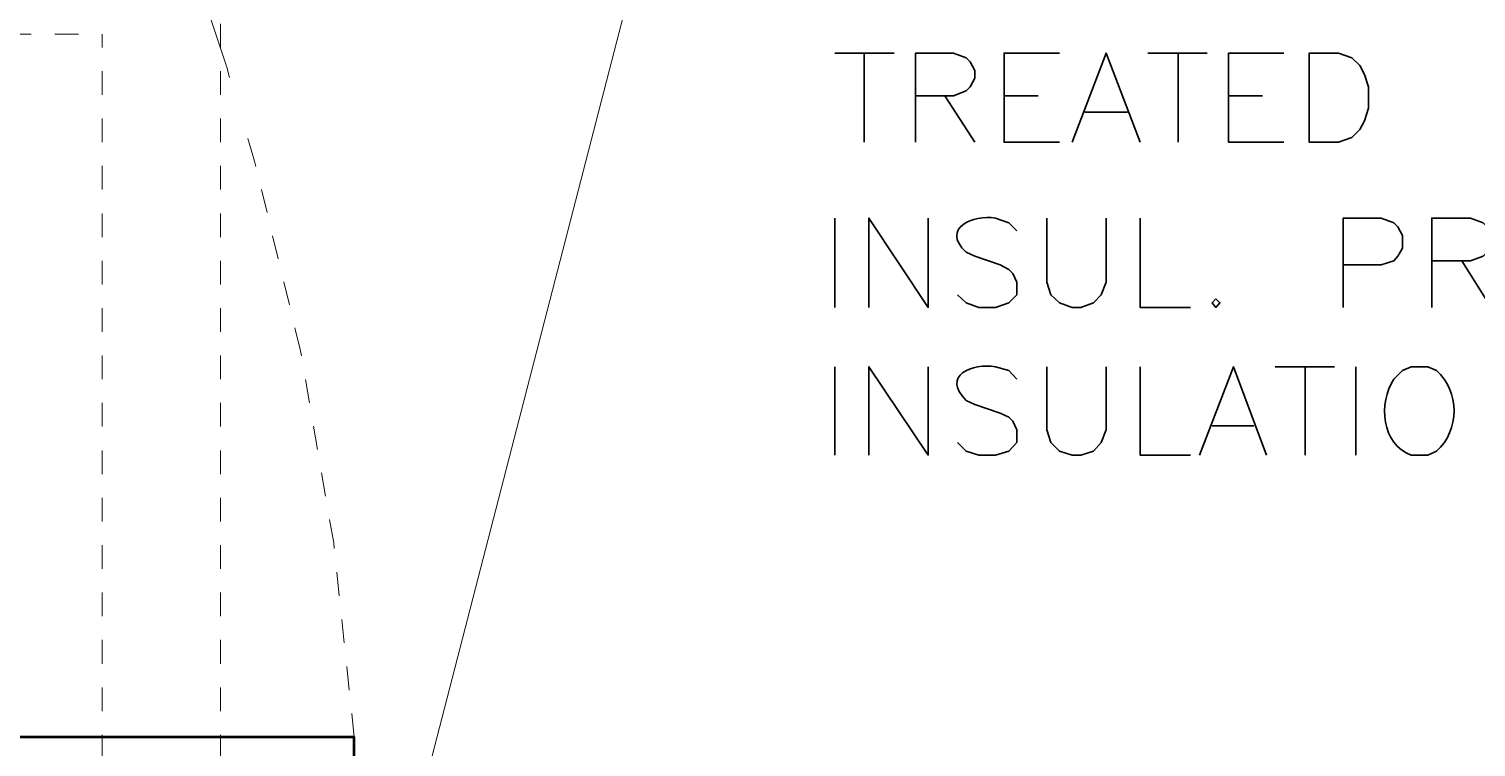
# Model space of a CAD drawing. Header units: inches. Extents: x 5 to 516, y -193 to 129.
# Drawn here: x 170.19 to 176.29, y -41.95 to -38.92 of the extents above; entities that cross this region are included whole.
import ezdxf

# ---------------------------------------------------------------- set-up
doc = ezdxf.new("R2010")
doc.units = ezdxf.units.IN
doc.header["$MEASUREMENT"] = 0
doc.linetypes.add('PDF_IMPORT', pattern=[1, 0.8, -0.2])
doc.layers.add('PDF3_Geometry', color=7, linetype='Continuous')

msp = doc.modelspace()

# ---------------------------------------------------------------- linework, layer by layer
at = {"layer": 'PDF3_Geometry', "linetype": 'PDF_IMPORT', "lineweight": 15, "ltscale": 0.0625}
for points in [[(170.9976653, -43.7993798), (170.9976653, -33.9433456)], [(162.4982102, -38.9430221), (170.497705, -38.9430221)]]:
    msp.add_lwpolyline(points, dxfattribs=at)
at = {"layer": 'PDF3_Geometry', "lineweight": 15}
for points in [[(171.7142942, -42.6694474), (172.960881, -37.8397569), (173.3375234, -37.8397569)], [(171.0343247, -39.1263396), (171.0243254, -39.0830091), (170.8943337, -38.6930341), (170.8776681, -38.6530366)]]:
    msp.add_lwpolyline(points, dxfattribs=at)
at = {"layer": 'PDF3_Geometry', "linetype": 'PDF_IMPORT', "lineweight": 15, "ltscale": 0.075833}
msp.add_lwpolyline([(170.4976974, -43.7993798), (170.4976974, -38.9430199)], dxfattribs=at)
at = {"layer": 'PDF3_Geometry', "lineweight": 35}
for points in [[(173.5875058, -39.0230137), (173.8374898, -39.0230137)], [(173.7108296, -39.0230137), (173.7108296, -39.3996562)], [(173.9274769, -39.3996579), (173.9274769, -39.0230153), (174.0874667, -39.0230153), (174.1407966, -39.0430141), (174.1574622, -39.0596797), (174.1774609, -39.096344), (174.1774609, -39.1296752), (174.1574622, -39.1663395), (174.1407966, -39.1830051), (174.0874667, -39.2030038), (173.9274769, -39.2030038)], [(174.5341031, -39.3996579), (174.3007847, -39.3996579), (174.3007847, -39.0230153), (174.5341031, -39.0230153)], [(174.5874417, -39.3996579), (174.7307658, -39.0230153), (174.87409, -39.3996579)], [(174.9074217, -39.0230137), (175.1574057, -39.0230137)], [(175.0340683, -39.0230137), (175.0340683, -39.3996562)], [(175.4807112, -39.3996579), (175.2473928, -39.3996579), (175.2473928, -39.0230153), (175.4807112, -39.0230153)], [(174.0508007, -39.2030084), (174.1774593, -39.3996625)], [(174.3007847, -39.2030084), (174.4441088, -39.2030084)], [(175.2473928, -39.2030084), (175.390717, -39.2030084)], [(174.6407694, -39.2729977), (174.8207579, -39.2729977)], [(173.5875058, -39.7196379), (173.5875058, -40.0962804)], [(173.7308207, -40.096282), (173.7308207, -39.7196395), (173.9808047, -40.096282), (173.9808047, -39.7196395)], [(174.3541124, -39.7729656), (174.3207813, -39.7396344), (174.2641182, -39.7196357)], [(174.4807726, -39.7196379), (174.4807726, -39.9896206), (174.4974382, -40.0429505), (174.5341025, -40.0762817), (174.5874324, -40.0962804), (174.6240968, -40.0962804), (174.6774267, -40.0762817), (174.7107579, -40.0429505), (174.7307566, -39.9896206), (174.7307566, -39.7196379)], [(174.8740851, -39.7196379), (174.8740851, -40.0962804), (175.0874047, -40.0962804)], [(175.7306925, -40.096282), (175.7306925, -39.7196395), (175.8906822, -39.7196395), (175.9440121, -39.7396382), (175.9606777, -39.7563038), (175.9806765, -39.7929681), (175.9806765, -39.8462981), (175.9606777, -39.8796293), (175.9440121, -39.899628), (175.8906822, -39.9162936), (175.7306925, -39.9162936)], [(176.1040003, -40.096282), (176.1040003, -39.7196395), (176.2673231, -39.7196395), (176.320653, -39.7396382), (176.3373186, -39.7563038), (176.3539842, -39.7929681), (176.3539842, -39.8262993), (176.3373186, -39.8629637), (176.320653, -39.8796293), (176.2673231, -39.899628), (176.1040003, -39.899628)], [(174.1407928, -39.8629599), (174.1774571, -39.8796255), (174.2841169, -39.9162898), (174.3207813, -39.9362885), (174.3374468, -39.9529541), (174.3541124, -39.9896184), (174.3541124, -40.0429483), (174.3207813, -40.0762795), (174.2641182, -40.0962782), (174.1941227, -40.0962782), (174.1407928, -40.0762795), (174.1041285, -40.0429483)], [(176.2306604, -39.8996258), (176.3539859, -40.0962799)], [(173.5875058, -40.346266), (173.5875058, -40.7195754)], [(173.7308207, -40.7195738), (173.7308207, -40.3462644), (173.9808047, -40.7195738), (173.9808047, -40.3462644)], [(174.3541124, -40.3995938), (174.3207813, -40.3629294), (174.2641182, -40.3462638)], [(174.4807726, -40.346266), (174.4807726, -40.6129156), (174.4974382, -40.6662455), (174.5341025, -40.7029098), (174.5874324, -40.7195754), (174.6240968, -40.7195754), (174.6774267, -40.7029098), (174.7107579, -40.6662455), (174.7307566, -40.6129156), (174.7307566, -40.346266)], [(174.8740851, -40.346266), (174.8740851, -40.7195754), (175.0874047, -40.7195754)], [(175.1240691, -40.7195738), (175.2673932, -40.3462644), (175.4073842, -40.7195738)], [(175.4440491, -40.346266), (175.6940331, -40.346266)], [(175.5707093, -40.346266), (175.5707093, -40.7195754)], [(175.7840202, -40.346266), (175.7840202, -40.7195754)], [(176.1240093, -40.3629316), (176.087345, -40.346266), (176.0173495, -40.346266), (175.9806851, -40.3629316), (175.9440208, -40.3995959)], [(174.1407928, -40.489588), (174.1774571, -40.5062536), (174.2841169, -40.5429179), (174.3207813, -40.5595835), (174.3374468, -40.5762491), (174.3541124, -40.6129134), (174.3541124, -40.6662433), (174.3207813, -40.7029076), (174.2641182, -40.7195732), (174.1941227, -40.7195732), (174.1407928, -40.7029076), (174.1041285, -40.6662433)], [(175.1773968, -40.59625), (175.3540521, -40.59625)], [(176.0173495, -40.7195754), (176.087345, -40.7195754), (176.1240093, -40.7029098)]]:
    msp.add_lwpolyline(points, dxfattribs=at)
for points in [[(175.5873776, -39.3996579), (175.5873776, -39.0230153), (175.710703, -39.0230153), (175.767366, -39.0430141), (175.8006972, -39.0763453), (175.8206959, -39.1130096), (175.8373615, -39.1663395), (175.8373615, -39.2563337), (175.8206959, -39.3096636), (175.8006972, -39.3463279), (175.767366, -39.3796591), (175.710703, -39.3996579)], [(175.1940651, -40.0596158), (175.1773995, -40.0762814), (175.1940651, -40.0962801), (175.2107307, -40.0762814)]]:
    msp.add_lwpolyline(points, close=True, dxfattribs=at)
at = {"layer": 'PDF3_Geometry', "linetype": 'PDF_IMPORT', "lineweight": 15, "ltscale": 0.095398}
msp.add_lwpolyline([(171.5609701, -41.9094999), (171.4743047, -41.0895492), (171.3343147, -40.2796042), (171.14099, -39.4796514), (171.1076588, -39.3663253)], dxfattribs=at)
at = {"layer": 'PDF3_Geometry', "lineweight": 50}
msp.add_lwpolyline([(161.4349527, -42.4094679), (171.5609701, -42.4094679), (171.5609701, -41.9094999), (161.4349527, -41.9094999)], dxfattribs=at)
at = {"layer": 'PDF3_Geometry', "lineweight": 35}
for points in [[(174.2641182, -39.7196357), (174.172513, -39.7035256), (174.0309665, -39.7617441), (174.1407928, -39.8629599)], [(174.2641182, -40.3462638), (174.16768, -40.3317648), (174.0334663, -40.3811505), (174.1407928, -40.489588)], [(176.1240093, -40.7029098), (176.2222252, -40.6179708), (176.2222252, -40.4478706), (176.1240093, -40.3629316)], [(175.9440208, -40.3995959), (175.8773029, -40.4994784), (175.8930241, -40.6744116), (176.0173495, -40.7195754)]]:
    msp.add_open_spline(points, degree=3, dxfattribs=at)

doc.saveas('drawing.dxf')
